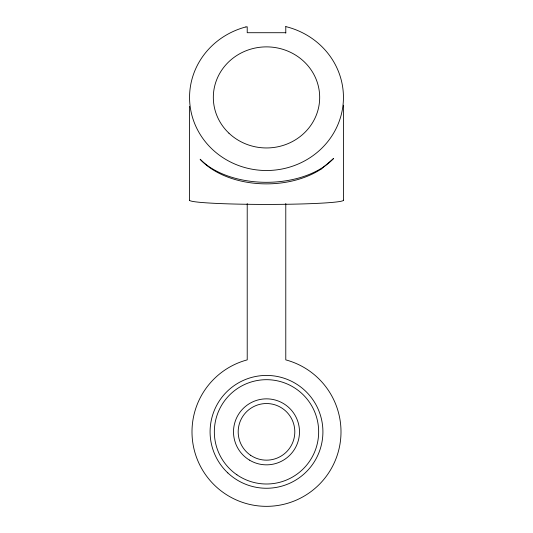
<?xml version="1.0" encoding="UTF-8"?>
<svg xmlns="http://www.w3.org/2000/svg" width="533" height="533" viewBox="0 0 533 533"><rect width="100%" height="100%" fill="white"/><g stroke="black" fill="none" stroke-linecap="round" stroke-linejoin="round"><path stroke-width="0.8" d="M321.439 168.921L333.538 158.514A77.025 46.891 0 0 1 200.135 159.227A77.072 50.182 0 0 0 321.406 168.894M245.913 26.983L247.219 26.81L247.219 32.713L285.781 32.713M343.519 105.214L343.519 200.188M285.781 26.65L285.781 33.153M285.781 203.499L285.781 359.875A74.507 74.507 0 0 1 327.529 474.577A74.507 74.507 0 0 1 205.471 474.577A74.507 74.507 0 0 1 247.219 359.875L247.219 203.546M189.481 106.413L189.481 200.261M343.439 200.188A76.945 4.197 0 0 1 267.173 204.419A76.945 4.197 0 0 1 189.561 200.261M285.795 26.597A76.945 73.128 0 0 1 329.907 138.813A76.945 73.128 0 0 1 203.866 139.859A76.945 73.128 0 0 1 245.9 26.93M250.657 455.309A28.309 28.309 0 0 0 294.742 433.835A28.309 28.309 0 0 0 254.101 406.393A28.309 28.309 0 0 0 250.657 455.309M249.411 460.072A32.993 32.993 0 0 0 299.486 432.53A32.993 32.993 0 0 0 250.597 402.935A32.993 32.993 0 0 0 249.411 460.072M227.831 472.918A56.411 56.411 0 0 0 321.406 444.795A56.411 56.411 0 0 0 250.263 377.817A56.411 56.411 0 0 0 227.831 472.918M236.938 474.816A52.154 52.154 0 0 0 318.494 435.961A52.154 52.154 0 0 0 244.067 384.759A52.154 52.154 0 0 0 236.938 474.816M228.91 133.163A53.18 50.542 0 0 0 317.875 110.478A53.18 50.542 0 0 0 252.715 48.603A53.18 50.542 0 0 0 228.91 133.163"/></g></svg>
